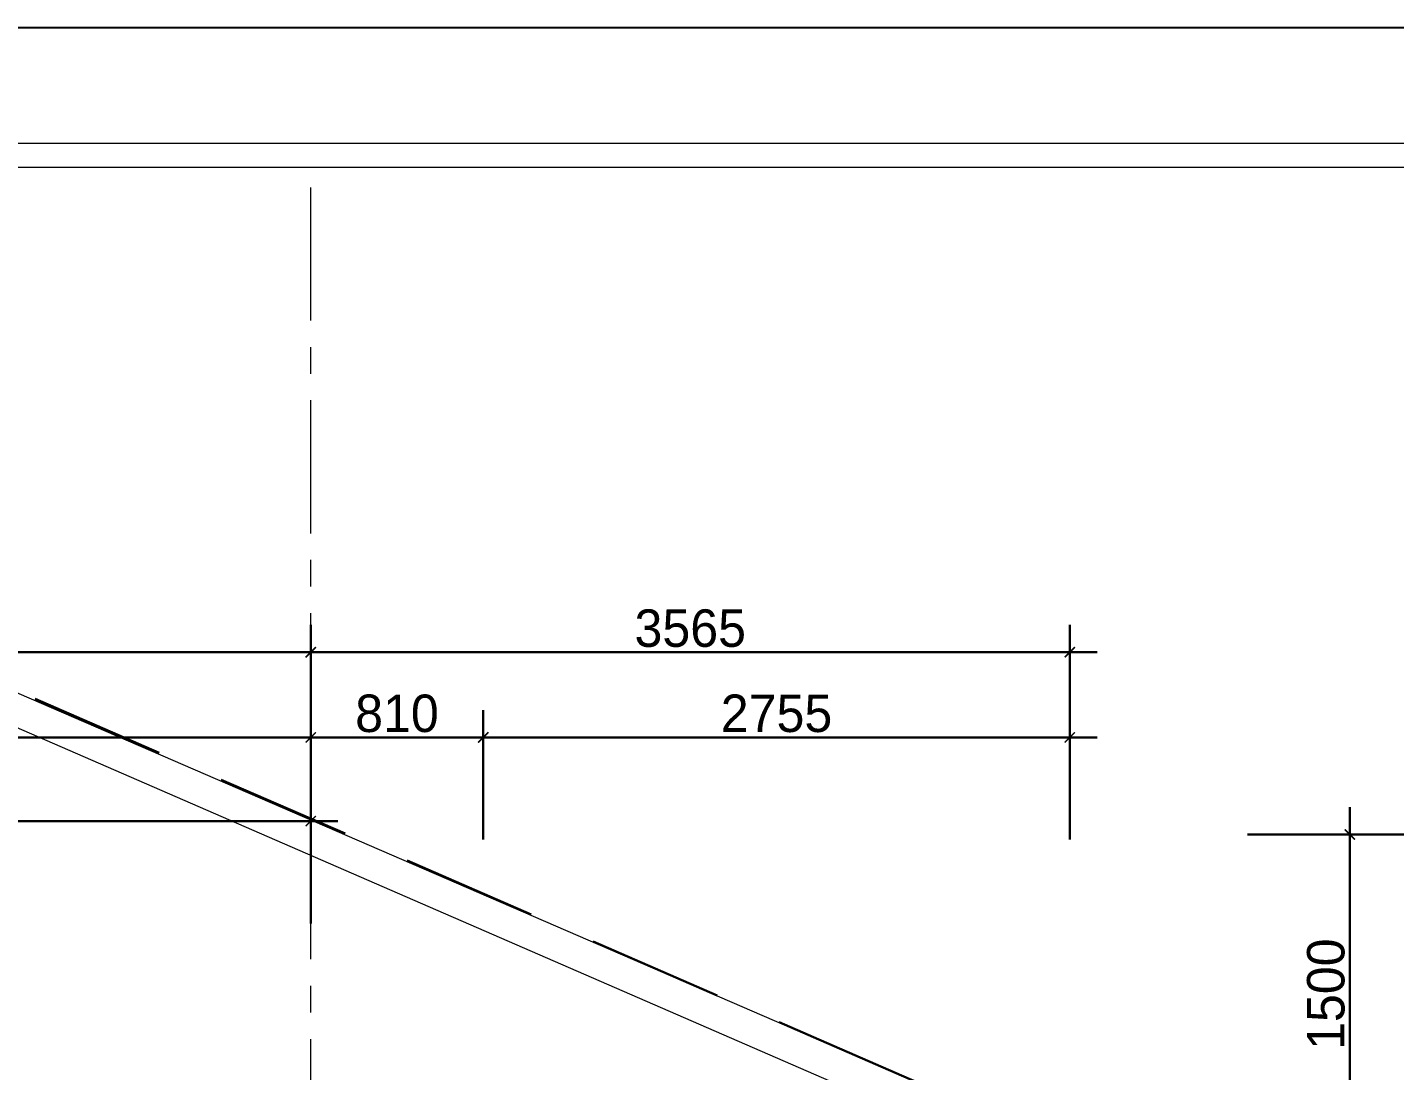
# Model space of a CAD drawing. Header units: millimetres. Extents: x 1832547 to 2001569, y -558009 to -417808.
# Drawn here: x 1896918 to 1903338, y -489835 to -484934 of the extents above; entities that cross this region are included whole.
import ezdxf

# ---------------------------------------------------------------- set-up
doc = ezdxf.new("R2010")
doc.units = ezdxf.units.MM
doc.header["$MEASUREMENT"] = 0
doc.linetypes.add('CENTER', pattern=[2, 1.25, -0.25, 0.25, -0.25])
doc.linetypes.add('HIDDEN', pattern=[9.525, 6.35, -3.175])
doc.layers.get('0').update_dxf_attribs({"linetype": 'CONTINUOUS'})
doc.layers.get('DEFPOINTS').update_dxf_attribs({"linetype": 'CONTINUOUS'})
for name, color, linetype, lineweight in [('CA. TUONG', 30, 'CONTINUOUS', 30), ('CA.dim 08', 8, 'CONTINUOUS', 13), ('CA.thay 145', 145, 'CONTINUOUS', 18), ('CA.tim 67', 67, 'CENTER', 9)]:
    doc.layers.add(name, color=color, linetype=linetype, lineweight=lineweight)
doc.styles.get("Standard").update_dxf_attribs({"font": 'roman.shx'})
doc.dimstyles.new('CA 80', dxfattribs={"dimscale": 0.8, "dimtxt": 220, "dimasz": 60, "dimexe": 160, "dimexo": 0, "dimgap": 30, "dimtad": 1, "dimdec": 0, "dimrnd": 5, "dimzin": 0, "dimdsep": 46, "dimtxsty": 'Standard', "dimblk": 'ARCHTICK', "dimcen": 0.09, "dimdle": 160, "dimclrd": 256, "dimclre": 256, "dimclrt": 255, "dimadec": 0, "dimazin": 0, "dimtfac": 1, "dimtdec": 0, "dimtix": 1, "dimtmove": 2, "dimatfit": 3, "dimldrblk": 'DOT', "dimfxl": 600, "dimfxlon": 1, "dimtolj": 1, "dimtzin": 0, "dimarcsym": 0})

# ---------------------------------------------------------------- blocks, each defined once
blk = doc.blocks.new('A$C2d76a15f')
at = {"color": 4, "linetype": 'Continuous', "lineweight": 18}
blk.add_line((27498.5, 19312.8), (1212.4, 19312.8), dxfattribs=at)
blk.add_line((27405.3, 19219.6), (1305.6, 19219.6))
at = {"layer": 'DEFPOINTS', "ltscale": 600}
blk.add_line((0, 19765.3), (27951, 19765.3), dxfattribs=at)
blk = doc.blocks.new('_ArchTick')
at = {"color": 1, "linetype": 'ByBlock', "const_width": 0.15}
blk.add_lwpolyline([(-0.5, -0.5), (0.5, 0.5)], dxfattribs=at)
blk = doc.blocks.new('*D786')
at = {"layer": 'CA.dim 08', "lineweight": -2, "transparency": 16777216}
for p, q in [((1889778, -464484.7), (1889778, -463900.7)), ((1898248.1, -464484.7), (1898248.1, -463900.7)), ((1889650, -464028.7), (1898376.1, -464028.7))]:
    blk.add_line(p, q, dxfattribs=at)
at = {"layer": 'DEFPOINTS', "color": 0, "transparency": 16777216}
for p in [(1898248.1, -464028.7), (1889778, -464484.7), (1898248.1, -464484.7)]:
    blk.add_point(p, dxfattribs=at)
at = {"layer": 'CA.dim 08', "lineweight": -2, "transparency": 16777216, "xscale": 48, "yscale": 48, "zscale": 48, "rotation": 180}
blk.add_blockref('_ArchTick', (1889778, -464028.7), dxfattribs=at)
at = {"layer": 'CA.dim 08', "lineweight": -2, "transparency": 16777216, "xscale": 48, "yscale": 48, "zscale": 48}
blk.add_blockref('_ArchTick', (1898248.1, -464028.7), dxfattribs=at)
at = {"layer": 'CA.dim 08', "color": 255, "transparency": 16777216, "insert": (1894013, -463916.7), "char_height": 176, "attachment_point": 5}
blk.add_mtext('\\A1;8470', dxfattribs=at)
blk = doc.blocks.new('_DOT')
at = {"color": 1, "linetype": 'ByBlock'}
blk.add_line((-0.5, 0), (-1, 0), dxfattribs=at)
at = {"color": 1, "linetype": 'ByBlock', "const_width": 0.5}
blk.add_lwpolyline([(-0.25, 0, 1), (0.25, 0, 1)], format="xyb", close=True, dxfattribs=at)
blk = doc.blocks.new('*D789')
at = {"layer": 'CA.dim 08', "lineweight": -2, "transparency": 16777216}
for p, q in [((1903623.8, -466222.7), (1903623.8, -464356.7)), ((1903143.8, -464484.7), (1903751.8, -464484.7)), ((1903143.8, -466094.7), (1903751.8, -466094.7))]:
    blk.add_line(p, q, dxfattribs=at)
at = {"layer": 'DEFPOINTS', "color": 0, "transparency": 16777216}
for p in [(1902534.1, -464484.7), (1903623.8, -464484.7), (1902534.1, -466094.7)]:
    blk.add_point(p, dxfattribs=at)
at = {"layer": 'CA.dim 08', "lineweight": -2, "transparency": 16777216, "xscale": 48, "yscale": 48, "zscale": 48}
for p, rotation in [((1903623.8, -464484.7), 90), ((1903623.8, -466094.7), 270)]:
    blk.add_blockref('_ArchTick', p, dxfattribs=dict(at, rotation=rotation))
at = {"layer": 'CA.dim 08', "color": 255, "transparency": 16777216, "insert": (1903511.8, -465289.7), "char_height": 176, "attachment_point": 5, "rotation": 90}
blk.add_mtext('\\A1;1610', dxfattribs=at)
blk = doc.blocks.new('*D792')
at = {"layer": 'CA.dim 08', "lineweight": -2, "transparency": 16777216}
for p, q in [((1898248.1, -464084.7), (1898248.1, -463500.7)), ((1901812.3, -464084.7), (1901812.3, -463500.7)), ((1901940.3, -463628.7), (1898120.1, -463628.7))]:
    blk.add_line(p, q, dxfattribs=at)
at = {"layer": 'DEFPOINTS', "color": 0, "transparency": 16777216}
for p in [(1898248.1, -463628.7), (1898248.1, -464084.7), (1901812.3, -464084.7)]:
    blk.add_point(p, dxfattribs=at)
at = {"layer": 'CA.dim 08', "lineweight": -2, "transparency": 16777216, "xscale": 48, "yscale": 48, "zscale": 48, "rotation": 180}
blk.add_blockref('_ArchTick', (1898248.1, -463628.7), dxfattribs=at)
at = {"layer": 'CA.dim 08', "lineweight": -2, "transparency": 16777216, "xscale": 48, "yscale": 48, "zscale": 48}
blk.add_blockref('_ArchTick', (1901812.3, -463628.7), dxfattribs=at)
at = {"layer": 'CA.dim 08', "color": 255, "transparency": 16777216, "insert": (1900030.2, -463516.7), "char_height": 176, "attachment_point": 5}
blk.add_mtext('\\A1;3565', dxfattribs=at)
blk = doc.blocks.new('*D794')
at = {"layer": 'CA.dim 08', "lineweight": -2, "transparency": 16777216}
for p, q in [((1903127.3, -466112.7), (1903127.3, -464356.7)), ((1902647.3, -464484.7), (1903255.3, -464484.7)), ((1902647.3, -465984.7), (1903255.3, -465984.7))]:
    blk.add_line(p, q, dxfattribs=at)
at = {"layer": 'DEFPOINTS', "color": 0, "transparency": 16777216}
for p in [(1902534.1, -464484.7), (1903127.3, -464484.7), (1902534.1, -465984.7)]:
    blk.add_point(p, dxfattribs=at)
at = {"layer": 'CA.dim 08', "lineweight": -2, "transparency": 16777216, "xscale": 48, "yscale": 48, "zscale": 48}
for p, rotation in [((1903127.3, -464484.7), 90), ((1903127.3, -465984.7), 270)]:
    blk.add_blockref('_ArchTick', p, dxfattribs=dict(at, rotation=rotation))
at = {"layer": 'CA.dim 08', "color": 255, "transparency": 16777216, "insert": (1903015.3, -465234.7), "char_height": 176, "attachment_point": 5, "rotation": 90}
blk.add_mtext('\\A1;1500', dxfattribs=at)
blk = doc.blocks.new('*D801')
at = {"layer": 'CA.dim 08', "lineweight": -2, "transparency": 16777216}
for p, q in [((1894688.1, -464902.1), (1894688.1, -464294.1)), ((1898248.1, -464902.1), (1898248.1, -464294.1)), ((1894560.1, -464422.1), (1898376.1, -464422.1))]:
    blk.add_line(p, q, dxfattribs=at)
at = {"layer": 'DEFPOINTS', "color": 0, "transparency": 16777216}
for p in [(1898248.1, -464422.1), (1894688.1, -464926.4), (1898248.1, -464926.4)]:
    blk.add_point(p, dxfattribs=at)
at = {"layer": 'CA.dim 08', "lineweight": -2, "transparency": 16777216, "xscale": 48, "yscale": 48, "zscale": 48, "rotation": 180}
blk.add_blockref('_ArchTick', (1894688.1, -464422.1), dxfattribs=at)
at = {"layer": 'CA.dim 08', "lineweight": -2, "transparency": 16777216, "xscale": 48, "yscale": 48, "zscale": 48}
blk.add_blockref('_ArchTick', (1898248.1, -464422.1), dxfattribs=at)
at = {"layer": 'CA.dim 08', "color": 255, "transparency": 16777216, "insert": (1896468.1, -464310.1), "char_height": 176, "attachment_point": 5}
blk.add_mtext('\\A1;3560', dxfattribs=at)
blk = doc.blocks.new('*D803')
at = {"layer": 'CA.dim 08', "lineweight": -2, "transparency": 16777216}
for p, q in [((1888688, -464108.7), (1888688, -463500.7)), ((1898248.1, -464108.7), (1898248.1, -463500.7)), ((1898376.1, -463628.7), (1888560, -463628.7))]:
    blk.add_line(p, q, dxfattribs=at)
at = {"layer": 'DEFPOINTS', "color": 0, "transparency": 16777216}
for p in [(1888688, -463628.7), (1898248.1, -464410.3), (1888688, -464926.4)]:
    blk.add_point(p, dxfattribs=at)
at = {"layer": 'CA.dim 08', "lineweight": -2, "transparency": 16777216, "xscale": 48, "yscale": 48, "zscale": 48, "rotation": 180}
blk.add_blockref('_ArchTick', (1888688, -463628.7), dxfattribs=at)
at = {"layer": 'CA.dim 08', "lineweight": -2, "transparency": 16777216, "xscale": 48, "yscale": 48, "zscale": 48}
blk.add_blockref('_ArchTick', (1898248.1, -463628.7), dxfattribs=at)
at = {"layer": 'CA.dim 08', "color": 255, "transparency": 16777216, "insert": (1893468, -463516.7), "char_height": 176, "attachment_point": 5}
blk.add_mtext('\\A1;9560', dxfattribs=at)
blk = doc.blocks.new('*D820')
at = {"layer": 'CA.dim 08', "lineweight": -2, "transparency": 16777216}
for p, q in [((1898248.1, -464508.7), (1898248.1, -463900.7)), ((1899058.1, -464508.7), (1899058.1, -463900.7)), ((1898120.1, -464028.7), (1899186.1, -464028.7))]:
    blk.add_line(p, q, dxfattribs=at)
at = {"layer": 'DEFPOINTS', "color": 0, "transparency": 16777216}
for p in [(1899058.1, -464028.7), (1898248.1, -466445.2), (1899058.1, -467011.4)]:
    blk.add_point(p, dxfattribs=at)
at = {"layer": 'CA.dim 08', "lineweight": -2, "transparency": 16777216, "xscale": 48, "yscale": 48, "zscale": 48, "rotation": 180}
blk.add_blockref('_ArchTick', (1898248.1, -464028.7), dxfattribs=at)
at = {"layer": 'CA.dim 08', "lineweight": -2, "transparency": 16777216, "xscale": 48, "yscale": 48, "zscale": 48}
blk.add_blockref('_ArchTick', (1899058.1, -464028.7), dxfattribs=at)
at = {"layer": 'CA.dim 08', "color": 255, "transparency": 16777216, "insert": (1898653.1, -463916.7), "char_height": 176, "attachment_point": 5}
blk.add_mtext('\\A1;810', dxfattribs=at)
blk = doc.blocks.new('*D821')
at = {"layer": 'CA.dim 08', "lineweight": -2, "transparency": 16777216}
for p, q in [((1899058.1, -464495.8), (1899058.1, -463900.7)), ((1901812.3, -464508.7), (1901812.3, -463900.7)), ((1898930.1, -464028.7), (1901940.3, -464028.7))]:
    blk.add_line(p, q, dxfattribs=at)
at = {"layer": 'DEFPOINTS', "color": 0, "transparency": 16777216}
for p in [(1901812.3, -464028.7), (1899058.1, -464495.8), (1901812.3, -465566.8)]:
    blk.add_point(p, dxfattribs=at)
at = {"layer": 'CA.dim 08', "lineweight": -2, "transparency": 16777216, "xscale": 48, "yscale": 48, "zscale": 48, "rotation": 180}
blk.add_blockref('_ArchTick', (1899058.1, -464028.7), dxfattribs=at)
at = {"layer": 'CA.dim 08', "lineweight": -2, "transparency": 16777216, "xscale": 48, "yscale": 48, "zscale": 48}
blk.add_blockref('_ArchTick', (1901812.3, -464028.7), dxfattribs=at)
at = {"layer": 'CA.dim 08', "color": 255, "transparency": 16777216, "insert": (1900435.2, -463916.7), "char_height": 176, "attachment_point": 5}
blk.add_mtext('\\A1;2755', dxfattribs=at)
blk = doc.blocks.new('ƯT5T45')
at = {"color": 12, "linetype": 'HIDDEN', "ltscale": 100, "true_color": 0xc20013}
blk.add_lwpolyline([(1891185.5, -461351.6), (1894333.3, -462708.1), (1900609.2, -465437), (1901812.3, -465960.1), (1899116.1, -474208.4), (1896657.5, -481699.9), (1886871.6, -481674.8), (1887136.8, -475409), (1882953.7, -475534.1), (1882856.2, -475529.4)], dxfattribs=at)
at = {"layer": 'CA.thay 145'}
for points in [[(1890818.3, -461351.6), (1901628.4, -466051.6), (1896551.7, -481534.7), (1894798.1, -481534.7)], [(1891170.7, -461351.6), (1901812.3, -465960.1), (1896663.5, -481684.7), (1894798.1, -481684.7)]]:
    blk.add_lwpolyline(points, dxfattribs=at)
at = {"layer": 'CA.tim 67', "ltscale": 500}
blk.add_line((1898248.1, -483070.4), (1898248.1, -461351.6), dxfattribs=at)
at = {"layer": 'CA.dim 08'}
for base, p1, p2, angle, picture, middle in [((1888688, -463628.7), (1898248.1, -464410.3), (1888688, -464926.4), 180, '*D803', (1893468, -463516.7)), ((1898248.1, -463628.7), (1901812.3, -464084.7), (1898248.1, -464084.7), 180, '*D792', (1900030.2, -463516.7)), ((1903623.8, -464484.7), (1902534.1, -466094.7), (1902534.1, -464484.7), 90, '*D789', (1903511.8, -465289.7)), ((1903127.3, -464484.7), (1902534.1, -465984.7), (1902534.1, -464484.7), 90, '*D794', (1903015.3, -465234.7))]:
    dim = blk.add_linear_dim(base=base, p1=p1, p2=p2, angle=angle, dimstyle='CA 80', dxfattribs=at)
    dim.commit()
    dim.dimension.update_dxf_attribs({"geometry": picture, "text_midpoint": middle})
for base, p1, p2, picture, middle in [((1898248.1, -464028.7), (1889778, -464484.7), (1898248.1, -464484.7), '*D786', (1894013, -463916.7)), ((1899058.1, -464028.7), (1898248.1, -466445.2), (1899058.1, -467011.4), '*D820', (1898653.1, -463916.7)), ((1901812.3, -464028.7), (1899058.1, -464495.8), (1901812.3, -465566.8), '*D821', (1900435.2, -463916.7)), ((1898248.1, -464422.1), (1894688.1, -464926.4), (1898248.1, -464926.4), '*D801', (1896468.1, -464310.1))]:
    dim = blk.add_linear_dim(base=base, p1=p1, p2=p2, dimstyle='CA 80', dxfattribs=at)
    dim.commit()
    dim.dimension.update_dxf_attribs({"geometry": picture, "text_midpoint": middle})

msp = doc.modelspace()

# ---------------------------------------------------------------- block references
at = {"layer": 'CA. TUONG'}
msp.add_blockref('ƯT5T45', (0, -24240.6), dxfattribs=at)
at = {"layer": 'CA.thay 145', "xscale": 1.205715468216754, "yscale": 1.205715468216754, "zscale": 1.205715468216754}
msp.add_blockref('A$C2d76a15f', (1876382.2, -508765.7), dxfattribs=at)

doc.saveas('drawing.dxf')
